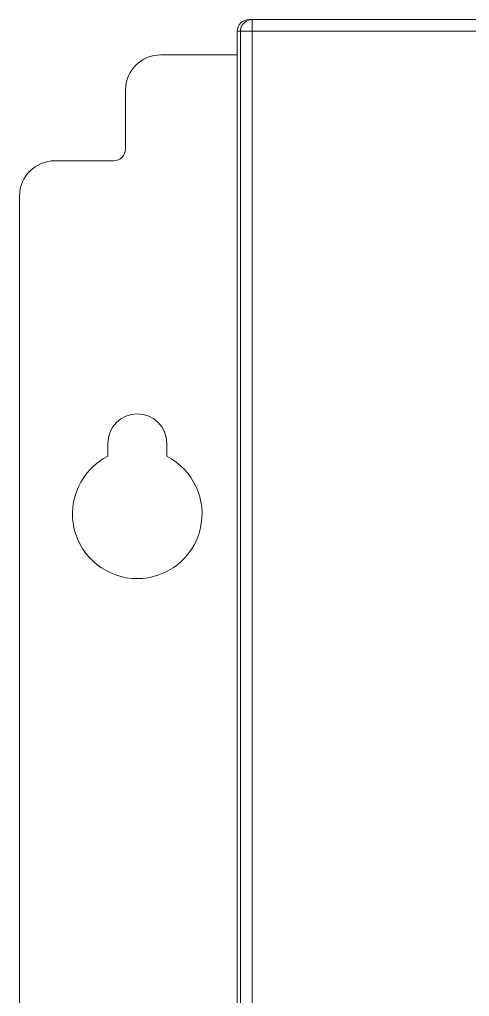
# Model space of a CAD drawing. Header units: millimetres. Extents: x 33157 to 59611, y -29750 to 1750.
# Drawn here: x 54857.3 to 54895.5, y 95.4 to 178.4 of the extents above; entities that cross this region are included whole.
import ezdxf

# ---------------------------------------------------------------- set-up
doc = ezdxf.new("R2010")
doc.units = ezdxf.units.MM
doc.layers.get('0').update_dxf_attribs({"lineweight": 18})
doc.layers.add('YOUCEGUDINGEDXF_CONTINUOUS_LINE', color=7, linetype='Continuous', lineweight=18)

msp = doc.modelspace()

# ---------------------------------------------------------------- linework, layer by layer
at = {"lineweight": 9}
for p, q in [((54877.065, 178.367), (54877.065, 12.367)), ((54875.8, 177.367), (54875.8, 13.367)), ((54876.065, 177.367), (54876.065, 13.367))]:
    msp.add_line(p, q, dxfattribs=at)
msp.add_open_spline([(54876.801, 178.367), (54876.535, 178.367), (54876.281, 178.262), (54876.093, 178.074), (54875.906, 177.887), (54875.8, 177.632), (54875.8, 177.367)], degree=3, knots=[0, 0, 0, 0, 171007.7825, 171007.7825, 171007.7825, 342015.565, 342015.565, 342015.565, 342015.565], dxfattribs=at)
for points in [[(54876.682, 178.291), (54876.309, 178.136), (54876.065, 177.771), (54876.065, 177.367)], [(54914.687, 178.367), (54914.687, 178.367), (54876.801, 178.367), (54876.801, 178.367)], [(54877.065, 178.367), (54876.935, 178.367), (54876.803, 178.341), (54876.682, 178.291)], [(54901.385, 177.367), (54901.385, 177.367), (54875.8, 177.367), (54875.8, 177.367)]]:
    msp.add_open_spline(points, degree=3, dxfattribs=at)
at = {"layer": 'YOUCEGUDINGEDXF_CONTINUOUS_LINE', "color": 7, "linetype": 'Continuous'}
for p, q in [((54869.303, 175.367), (54875.803, 175.367)), ((54866.303, 172.367), (54866.303, 167.367)), ((54860.303, 166.367), (54865.303, 166.367)), ((54857.303, 27.367), (54857.303, 163.367)), ((54864.803, 142.367), (54864.803, 141.266)), ((54869.803, 141.266), (54869.803, 142.367))]:
    msp.add_line(p, q, dxfattribs=at)
for centre, radius, start, end in [((54869.303, 172.367), 3, 90, 180), ((54865.303, 167.367), 1, 270, 360), ((54860.303, 163.367), 3, 90, 180), ((54867.303, 142.367), 2.5, 0, 180), ((54867.303, 136.367), 5.5, 117.03569, 62.96431)]:
    msp.add_arc(centre, radius, start, end, dxfattribs=at)

doc.saveas('drawing.dxf')
